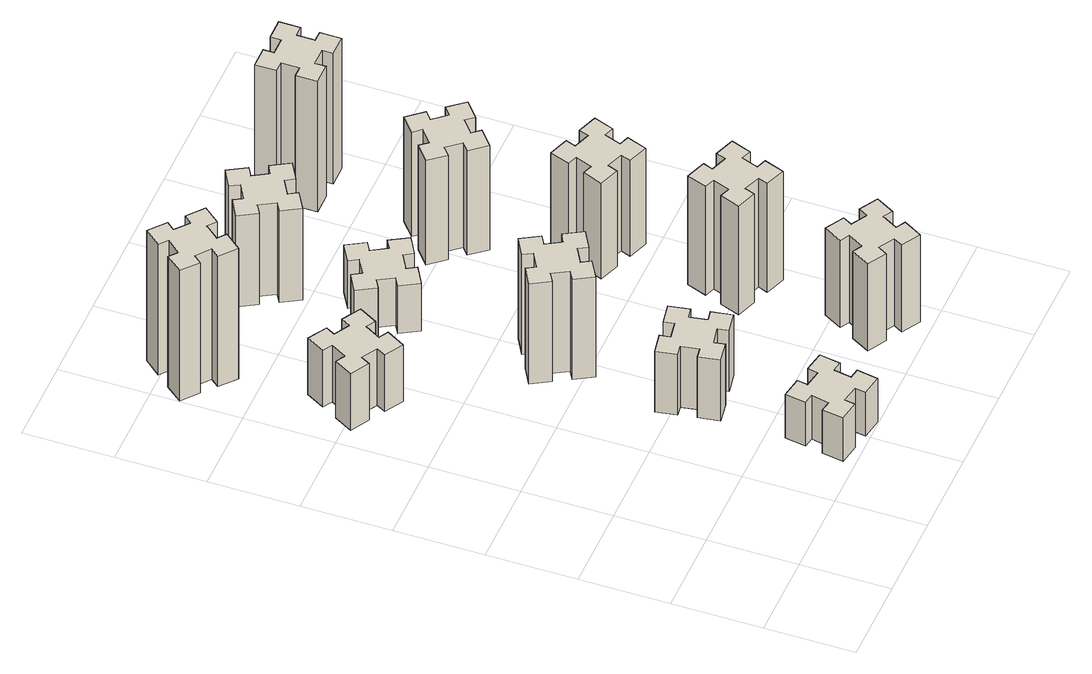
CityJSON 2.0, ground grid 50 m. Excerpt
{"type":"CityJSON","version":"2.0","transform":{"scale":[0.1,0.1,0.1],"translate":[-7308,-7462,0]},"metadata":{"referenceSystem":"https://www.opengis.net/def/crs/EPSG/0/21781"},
"CityObjects":{
"building1":{"type":"Building","attributes":{"class":"1000","function":"1000","usage":"1000","yearOfConstruction":2016,"roofType":"1000","measuredHeight":30,"storeysAboveGround":30,"storeysBelowGround":0},"geometry":[{"type":"Solid","lod":"1","boundaries":[[[[0,1,2,3,4,5,6,7,8,9,10,11,12,13,14,15,16,17,18,19]],[[17,16,20,21]],[[16,15,22,20]],[[15,14,23,22]],[[14,13,24,23]],[[13,12,25,24]],[[12,11,26,25]],[[11,10,27,26]],[[10,9,28,27]],[[9,8,29,28]],[[8,7,30,29]],[[7,6,31,30]],[[6,5,32,31]],[[5,4,33,32]],[[4,3,34,33]],[[3,2,35,34]],[[2,1,36,35]],[[1,0,37,36]],[[0,19,38,37]],[[19,18,39,38]],[[18,17,21,39]],[[24,25,26,27,28,29,30,31,32,33,34,35,36,37,38,39,21,20,22,23]]]]}]},
"building2":{"type":"Building","attributes":{"class":"1000","function":"1000","usage":"1000","yearOfConstruction":2016,"roofType":"1000","measuredHeight":39,"storeysAboveGround":30,"storeysBelowGround":0},"geometry":[{"type":"Solid","lod":"1","boundaries":[[[[40,41,42,43,44,45,46,47,48,49,50,51,52,53,54,55,56,57,58,59]],[[57,56,60,61]],[[56,55,62,60]],[[55,54,63,62]],[[54,53,64,63]],[[53,52,65,64]],[[52,51,66,65]],[[51,50,67,66]],[[50,49,68,67]],[[49,48,69,68]],[[48,47,70,69]],[[47,46,71,70]],[[46,45,72,71]],[[45,44,73,72]],[[44,43,74,73]],[[43,42,75,74]],[[42,41,76,75]],[[41,40,77,76]],[[40,59,78,77]],[[59,58,79,78]],[[58,57,61,79]],[[64,65,66,67,68,69,70,71,72,73,74,75,76,77,78,79,61,60,62,63]]]]}]},
"building3":{"type":"Building","attributes":{"class":"1000","function":"1000","usage":"1000","yearOfConstruction":2016,"roofType":"1000","measuredHeight":90,"storeysAboveGround":30,"storeysBelowGround":0},"geometry":[{"type":"Solid","lod":"1","boundaries":[[[[80,81,82,83,84,85,86,87,88,89,90,91,92,93,94,95,96,97,98,99]],[[97,96,100,101]],[[96,95,102,100]],[[95,94,103,102]],[[94,93,104,103]],[[93,92,105,104]],[[92,91,106,105]],[[91,90,107,106]],[[90,89,108,107]],[[89,88,109,108]],[[88,87,110,109]],[[87,86,111,110]],[[86,85,112,111]],[[85,84,113,112]],[[84,83,114,113]],[[83,82,115,114]],[[82,81,116,115]],[[81,80,117,116]],[[80,99,118,117]],[[99,98,119,118]],[[98,97,101,119]],[[104,105,106,107,108,109,110,111,112,113,114,115,116,117,118,119,101,100,102,103]]]]}]},
"building4":{"type":"Building","attributes":{"class":"1000","function":"1000","usage":"1000","yearOfConstruction":2016,"roofType":"1000","measuredHeight":42,"storeysAboveGround":30,"storeysBelowGround":0},"geometry":[{"type":"Solid","lod":"1","boundaries":[[[[120,121,122,123,124,125,126,127,128,129,130,131,132,133,134,135,136,137,138,139]],[[137,136,140,141]],[[136,135,142,140]],[[135,134,143,142]],[[134,133,144,143]],[[133,132,145,144]],[[132,131,146,145]],[[131,130,147,146]],[[130,129,148,147]],[[129,128,149,148]],[[128,127,150,149]],[[127,126,151,150]],[[126,125,152,151]],[[125,124,153,152]],[[124,123,154,153]],[[123,122,155,154]],[[122,121,156,155]],[[121,120,157,156]],[[120,139,158,157]],[[139,138,159,158]],[[138,137,141,159]],[[144,145,146,147,148,149,150,151,152,153,154,155,156,157,158,159,141,140,142,143]]]]}]},
"building5":{"type":"Building","attributes":{"class":"1000","function":"1000","usage":"1000","yearOfConstruction":2016,"roofType":"1000","measuredHeight":69,"storeysAboveGround":30,"storeysBelowGround":0},"geometry":[{"type":"Solid","lod":"1","boundaries":[[[[160,161,162,163,164,165,166,167,168,169,170,171,172,173,174,175,176,177,178,179]],[[177,176,180,181]],[[176,175,182,180]],[[175,174,183,182]],[[174,173,184,183]],[[173,172,185,184]],[[172,171,186,185]],[[171,170,187,186]],[[170,169,188,187]],[[169,168,189,188]],[[168,167,190,189]],[[167,166,191,190]],[[166,165,192,191]],[[165,164,193,192]],[[164,163,194,193]],[[163,162,195,194]],[[162,161,196,195]],[[161,160,197,196]],[[160,179,198,197]],[[179,178,199,198]],[[178,177,181,199]],[[184,185,186,187,188,189,190,191,192,193,194,195,196,197,198,199,181,180,182,183]]]]}]},
"building6":{"type":"Building","attributes":{"class":"1000","function":"1000","usage":"1000","yearOfConstruction":2016,"roofType":"1000","measuredHeight":33,"storeysAboveGround":30,"storeysBelowGround":0},"geometry":[{"type":"Solid","lod":"1","boundaries":[[[[200,201,202,203,204,205,206,207,208,209,210,211,212,213,214,215,216,217,218,219]],[[217,216,220,221]],[[216,215,222,220]],[[215,214,223,222]],[[214,213,224,223]],[[213,212,225,224]],[[212,211,226,225]],[[211,210,227,226]],[[210,209,228,227]],[[209,208,229,228]],[[208,207,230,229]],[[207,206,231,230]],[[206,205,232,231]],[[205,204,233,232]],[[204,203,234,233]],[[203,202,235,234]],[[202,201,236,235]],[[201,200,237,236]],[[200,219,238,237]],[[219,218,239,238]],[[218,217,221,239]],[[224,225,226,227,228,229,230,231,232,233,234,235,236,237,238,239,221,220,222,223]]]]}]},
"building7":{"type":"Building","attributes":{"class":"1000","function":"1000","usage":"1000","yearOfConstruction":2016,"roofType":"1000","measuredHeight":60,"storeysAboveGround":30,"storeysBelowGround":0},"geometry":[{"type":"Solid","lod":"1","boundaries":[[[[240,241,242,243,244,245,246,247,248,249,250,251,252,253,254,255,256,257,258,259]],[[257,256,260,261]],[[256,255,262,260]],[[255,254,263,262]],[[254,253,264,263]],[[253,252,265,264]],[[252,251,266,265]],[[251,250,267,266]],[[250,249,268,267]],[[249,248,269,268]],[[248,247,270,269]],[[247,246,271,270]],[[246,245,272,271]],[[245,244,273,272]],[[244,243,274,273]],[[243,242,275,274]],[[242,241,276,275]],[[241,240,277,276]],[[240,259,278,277]],[[259,258,279,278]],[[258,257,261,279]],[[264,265,266,267,268,269,270,271,272,273,274,275,276,277,278,279,261,260,262,263]]]]}]},
"building8":{"type":"Building","attributes":{"class":"1000","function":"1000","usage":"1000","yearOfConstruction":2016,"roofType":"1000","measuredHeight":63,"storeysAboveGround":30,"storeysBelowGround":0},"geometry":[{"type":"Solid","lod":"1","boundaries":[[[[280,281,282,283,284,285,286,287,288,289,290,291,292,293,294,295,296,297,298,299]],[[297,296,300,301]],[[296,295,302,300]],[[295,294,303,302]],[[294,293,304,303]],[[293,292,305,304]],[[292,291,306,305]],[[291,290,307,306]],[[290,289,308,307]],[[289,288,309,308]],[[288,287,310,309]],[[287,286,311,310]],[[286,285,312,311]],[[285,284,313,312]],[[284,283,314,313]],[[283,282,315,314]],[[282,281,316,315]],[[281,280,317,316]],[[280,299,318,317]],[[299,298,319,318]],[[298,297,301,319]],[[304,305,306,307,308,309,310,311,312,313,314,315,316,317,318,319,301,300,302,303]]]]}]},
"building9":{"type":"Building","attributes":{"class":"1000","function":"1000","usage":"1000","yearOfConstruction":2016,"roofType":"1000","measuredHeight":75,"storeysAboveGround":30,"storeysBelowGround":0},"geometry":[{"type":"Solid","lod":"1","boundaries":[[[[320,321,322,323,324,325,326,327,328,329,330,331,332,333,334,335,336,337,338,339]],[[337,336,340,341]],[[336,335,342,340]],[[335,334,343,342]],[[334,333,344,343]],[[333,332,345,344]],[[332,331,346,345]],[[331,330,347,346]],[[330,329,348,347]],[[329,328,349,348]],[[328,327,350,349]],[[327,326,351,350]],[[326,325,352,351]],[[325,324,353,352]],[[324,323,354,353]],[[323,322,355,354]],[[322,321,356,355]],[[321,320,357,356]],[[320,339,358,357]],[[339,338,359,358]],[[338,337,341,359]],[[344,345,346,347,348,349,350,351,352,353,354,355,356,357,358,359,341,340,342,343]]]]}]},
"building10":{"type":"Building","attributes":{"class":"1000","function":"1000","usage":"1000","yearOfConstruction":2016,"roofType":"1000","measuredHeight":66,"storeysAboveGround":30,"storeysBelowGround":0},"geometry":[{"type":"Solid","lod":"1","boundaries":[[[[360,361,362,363,364,365,366,367,368,369,370,371,372,373,374,375,376,377,378,379]],[[377,376,380,381]],[[376,375,382,380]],[[375,374,383,382]],[[374,373,384,383]],[[373,372,385,384]],[[372,371,386,385]],[[371,370,387,386]],[[370,369,388,387]],[[369,368,389,388]],[[368,367,390,389]],[[367,366,391,390]],[[366,365,392,391]],[[365,364,393,392]],[[364,363,394,393]],[[363,362,395,394]],[[362,361,396,395]],[[361,360,397,396]],[[360,379,398,397]],[[379,378,399,398]],[[378,377,381,399]],[[384,385,386,387,388,389,390,391,392,393,394,395,396,397,398,399,381,380,382,383]]]]}]},
"building11":{"type":"Building","attributes":{"class":"1000","function":"1000","usage":"1000","yearOfConstruction":2016,"roofType":"1000","measuredHeight":72,"storeysAboveGround":30,"storeysBelowGround":0},"geometry":[{"type":"Solid","lod":"1","boundaries":[[[[400,401,402,403,404,405,406,407,408,409,410,411,412,413,414,415,416,417,418,419]],[[417,416,420,421]],[[416,415,422,420]],[[415,414,423,422]],[[414,413,424,423]],[[413,412,425,424]],[[412,411,426,425]],[[411,410,427,426]],[[410,409,428,427]],[[409,408,429,428]],[[408,407,430,429]],[[407,406,431,430]],[[406,405,432,431]],[[405,404,433,432]],[[404,403,434,433]],[[403,402,435,434]],[[402,401,436,435]],[[401,400,437,436]],[[400,419,438,437]],[[419,418,439,438]],[[418,417,421,439]],[[424,425,426,427,428,429,430,431,432,433,434,435,436,437,438,439,421,420,422,423]]]]}]},
"building12":{"type":"Building","attributes":{"class":"1000","function":"1000","usage":"1000","yearOfConstruction":2016,"roofType":"1000","measuredHeight":90,"storeysAboveGround":30,"storeysBelowGround":0},"geometry":[{"type":"Solid","lod":"1","boundaries":[[[[440,441,442,443,444,445,446,447,448,449,450,451,452,453,454,455,456,457,458,459]],[[457,456,460,461]],[[456,455,462,460]],[[455,454,463,462]],[[454,453,464,463]],[[453,452,465,464]],[[452,451,466,465]],[[451,450,467,466]],[[450,449,468,467]],[[449,448,469,468]],[[448,447,470,469]],[[447,446,471,470]],[[446,445,472,471]],[[445,444,473,472]],[[444,443,474,473]],[[443,442,475,474]],[[442,441,476,475]],[[441,440,477,476]],[[440,459,478,477]],[[459,458,479,478]],[[458,457,461,479]],[[464,465,466,467,468,469,470,471,472,473,474,475,476,477,478,479,461,460,462,463]]]]}]}
},
"vertices":[
[886,274,0],[868,175,0],[809,186,0],[788,67,0],[907,47,0],[917,106,0],[1015,88,0],[1005,29,0],[1123,8,0],[1144,127,0],[1085,137,0],[1102,235,0],[1161,225,0],[1182,343,0],[1064,364,0],[1054,305,0],[955,322,0],[966,381,0],[847,402,0],[827,284,0],[955,322,300],[966,381,300],[1054,305,300],[1064,364,300],[1182,343,300],[1161,225,300],[1102,235,300],[1085,137,300],[1144,127,300],[1123,8,300],[1005,29,300],[1015,88,300],[917,106,300],[907,47,300],[788,67,300],[809,186,300],[868,175,300],[886,274,300],[827,284,300],[847,402,300],
[416,2427,0],[466,2514,0],[518,2484,0],[578,2588,0],[474,2648,0],[444,2596,0],[357,2646,0],[387,2698,0],[283,2758,0],[223,2654,0],[275,2624,0],[225,2537,0],[173,2567,0],[113,2463,0],[217,2403,0],[247,2455,0],[334,2405,0],[304,2353,0],[408,2293,0],[468,2397,0],[334,2405,390],[304,2353,390],[247,2455,390],[217,2403,390],[113,2463,390],[173,2567,390],[225,2537,390],[275,2624,390],[223,2654,390],[283,2758,390],[387,2698,390],[357,2646,390],[444,2596,390],[474,2648,390],[578,2588,390],[518,2484,390],[466,2514,390],[416,2427,390],[468,2397,390],[408,2293,390],
[136,3313,0],[213,3249,0],[174,3203,0],[266,3126,0],[343,3218,0],[297,3256,0],[362,3333,0],[408,3294,0],[485,3386,0],[393,3463,0],[354,3417,0],[278,3482,0],[316,3528,0],[224,3605,0],[147,3513,0],[193,3474,0],[129,3398,0],[83,3436,0],[6,3344,0],[98,3267,0],[129,3398,900],[83,3436,900],[193,3474,900],[147,3513,900],[224,3605,900],[316,3528,900],[278,3482,900],[354,3417,900],[393,3463,900],[485,3386,900],[408,3294,900],[362,3333,900],[297,3256,900],[343,3218,900],[266,3126,900],[174,3203,900],[213,3249,900],[136,3313,900],[98,3267,900],[6,3344,900],
[955,828,0],[1054,846,0],[1064,787,0],[1182,807,0],[1161,926,0],[1102,915,0],[1085,1014,0],[1144,1024,0],[1123,1142,0],[1005,1121,0],[1015,1062,0],[917,1045,0],[907,1104,0],[788,1083,0],[809,965,0],[868,975,0],[886,877,0],[827,867,0],[847,748,0],[966,769,0],[886,877,420],[827,867,420],[868,975,420],[809,965,420],[788,1083,420],[907,1104,420],[917,1045,420],[1015,1062,420],[1005,1121,420],[1123,1142,420],[1144,1024,420],[1085,1014,420],[1102,915,420],[1161,926,420],[1182,807,420],[1064,787,420],[1054,846,420],[955,828,420],[966,769,420],[847,748,420],
[865,1674,0],[915,1587,0],[863,1557,0],[923,1453,0],[1027,1513,0],[997,1565,0],[1084,1615,0],[1114,1563,0],[1218,1623,0],[1158,1727,0],[1106,1697,0],[1056,1784,0],[1108,1814,0],[1048,1918,0],[944,1858,0],[974,1806,0],[887,1756,0],[857,1808,0],[753,1748,0],[813,1644,0],[887,1756,690],[857,1808,690],[974,1806,690],[944,1858,690],[1048,1918,690],[1108,1814,690],[1056,1784,690],[1106,1697,690],[1158,1727,690],[1218,1623,690],[1114,1563,690],[1084,1615,690],[997,1565,690],[1027,1513,690],[923,1453,690],[863,1557,690],[915,1587,690],[865,1674,690],[813,1644,690],[753,1748,690],
[865,2614,0],[915,2527,0],[863,2497,0],[923,2393,0],[1027,2453,0],[997,2505,0],[1084,2555,0],[1114,2503,0],[1218,2563,0],[1158,2667,0],[1106,2637,0],[1056,2724,0],[1108,2754,0],[1048,2858,0],[944,2798,0],[974,2746,0],[887,2696,0],[857,2748,0],[753,2688,0],[813,2584,0],[887,2696,330],[857,2748,330],[974,2746,330],[944,2798,330],[1048,2858,330],[1108,2754,330],[1056,2724,330],[1106,2637,330],[1158,2667,330],[1218,2563,330],[1114,2503,330],[1084,2555,330],[997,2505,330],[1027,2453,330],[923,2393,330],[863,2497,330],[915,2527,330],[865,2614,330],[813,2584,330],[753,2688,330],
[1924,376,0],[1837,426,0],[1867,478,0],[1763,538,0],[1703,434,0],[1755,404,0],[1705,317,0],[1653,347,0],[1593,243,0],[1697,183,0],[1727,235,0],[1814,185,0],[1784,133,0],[1888,73,0],[1948,177,0],[1896,207,0],[1946,294,0],[1998,264,0],[2058,368,0],[1954,428,0],[1946,294,600],[1998,264,600],[1896,207,600],[1948,177,600],[1888,73,600],[1784,133,600],[1814,185,600],[1727,235,600],[1697,183,600],[1593,243,600],[1653,347,600],[1705,317,600],[1755,404,600],[1703,434,600],[1763,538,600],[1867,478,600],[1837,426,600],[1924,376,600],[1954,428,600],[2058,368,600],
[1106,3277,0],[1056,3364,0],[1108,3394,0],[1048,3498,0],[944,3438,0],[974,3386,0],[887,3336,0],[857,3388,0],[753,3328,0],[813,3224,0],[865,3254,0],[915,3167,0],[863,3137,0],[923,3033,0],[1027,3093,0],[997,3145,0],[1084,3195,0],[1114,3143,0],[1218,3203,0],[1158,3307,0],[1084,3195,630],[1114,3143,630],[997,3145,630],[1027,3093,630],[923,3033,630],[863,3137,630],[915,3167,630],[865,3254,630],[813,3224,630],[753,3328,630],[857,3388,630],[887,3336,630],[974,3386,630],[944,3438,630],[1048,3498,630],[1108,3394,630],[1056,3364,630],[1106,3277,630],[1158,3307,630],[1218,3203,630],
[1741,959,0],[1835,925,0],[1814,869,0],[1927,827,0],[1968,940,0],[1912,961,0],[1946,1055,0],[2002,1034,0],[2043,1147,0],[1930,1188,0],[1910,1132,0],[1816,1166,0],[1837,1222,0],[1724,1263,0],[1683,1150,0],[1739,1130,0],[1705,1036,0],[1649,1057,0],[1607,944,0],[1720,903,0],[1705,1036,750],[1649,1057,750],[1739,1130,750],[1683,1150,750],[1724,1263,750],[1837,1222,750],[1816,1166,750],[1910,1132,750],[1930,1188,750],[2043,1147,750],[2002,1034,750],[1946,1055,750],[1912,961,750],[1968,940,750],[1927,827,750],[1814,869,750],[1835,925,750],[1741,959,750],[1720,903,750],[1607,944,750],
[1910,1872,0],[1816,1906,0],[1837,1962,0],[1724,2003,0],[1683,1890,0],[1739,1870,0],[1705,1776,0],[1649,1797,0],[1607,1684,0],[1720,1643,0],[1741,1699,0],[1835,1665,0],[1814,1609,0],[1927,1567,0],[1968,1680,0],[1912,1701,0],[1946,1795,0],[2002,1774,0],[2043,1887,0],[1930,1928,0],[1946,1795,660],[2002,1774,660],[1912,1701,660],[1968,1680,660],[1927,1567,660],[1814,1609,660],[1835,1665,660],[1741,1699,660],[1720,1643,660],[1607,1684,660],[1649,1797,660],[1705,1776,660],[1739,1870,660],[1683,1890,660],[1724,2003,660],[1837,1962,660],[1816,1906,660],[1910,1872,660],[1930,1928,660],[2043,1887,660],
[1509,2493,0],[1573,2416,0],[1527,2378,0],[1604,2286,0],[1696,2363,0],[1658,2409,0],[1734,2473,0],[1773,2427,0],[1865,2504,0],[1788,2596,0],[1742,2558,0],[1677,2634,0],[1723,2673,0],[1646,2765,0],[1554,2688,0],[1593,2642,0],[1516,2577,0],[1478,2623,0],[1386,2546,0],[1463,2454,0],[1516,2577,720],[1478,2623,720],[1593,2642,720],[1554,2688,720],[1646,2765,720],[1723,2673,720],[1677,2634,720],[1742,2558,720],[1788,2596,720],[1865,2504,720],[1773,2427,720],[1734,2473,720],[1658,2409,720],[1696,2363,720],[1604,2286,720],[1527,2378,720],[1573,2416,720],[1509,2493,720],[1463,2454,720],[1386,2546,720],
[1675,3255,0],[1775,3255,0],[1775,3195,0],[1895,3195,0],[1895,3315,0],[1835,3315,0],[1835,3415,0],[1895,3415,0],[1895,3535,0],[1775,3535,0],[1775,3475,0],[1675,3475,0],[1675,3535,0],[1555,3535,0],[1555,3415,0],[1615,3415,0],[1615,3315,0],[1555,3315,0],[1555,3195,0],[1675,3195,0],[1615,3315,900],[1555,3315,900],[1615,3415,900],[1555,3415,900],[1555,3535,900],[1675,3535,900],[1675,3475,900],[1775,3475,900],[1775,3535,900],[1895,3535,900],[1895,3415,900],[1835,3415,900],[1835,3315,900],[1895,3315,900],[1895,3195,900],[1775,3195,900],[1775,3255,900],[1675,3255,900],[1675,3195,900],[1555,3195,900]
]}
